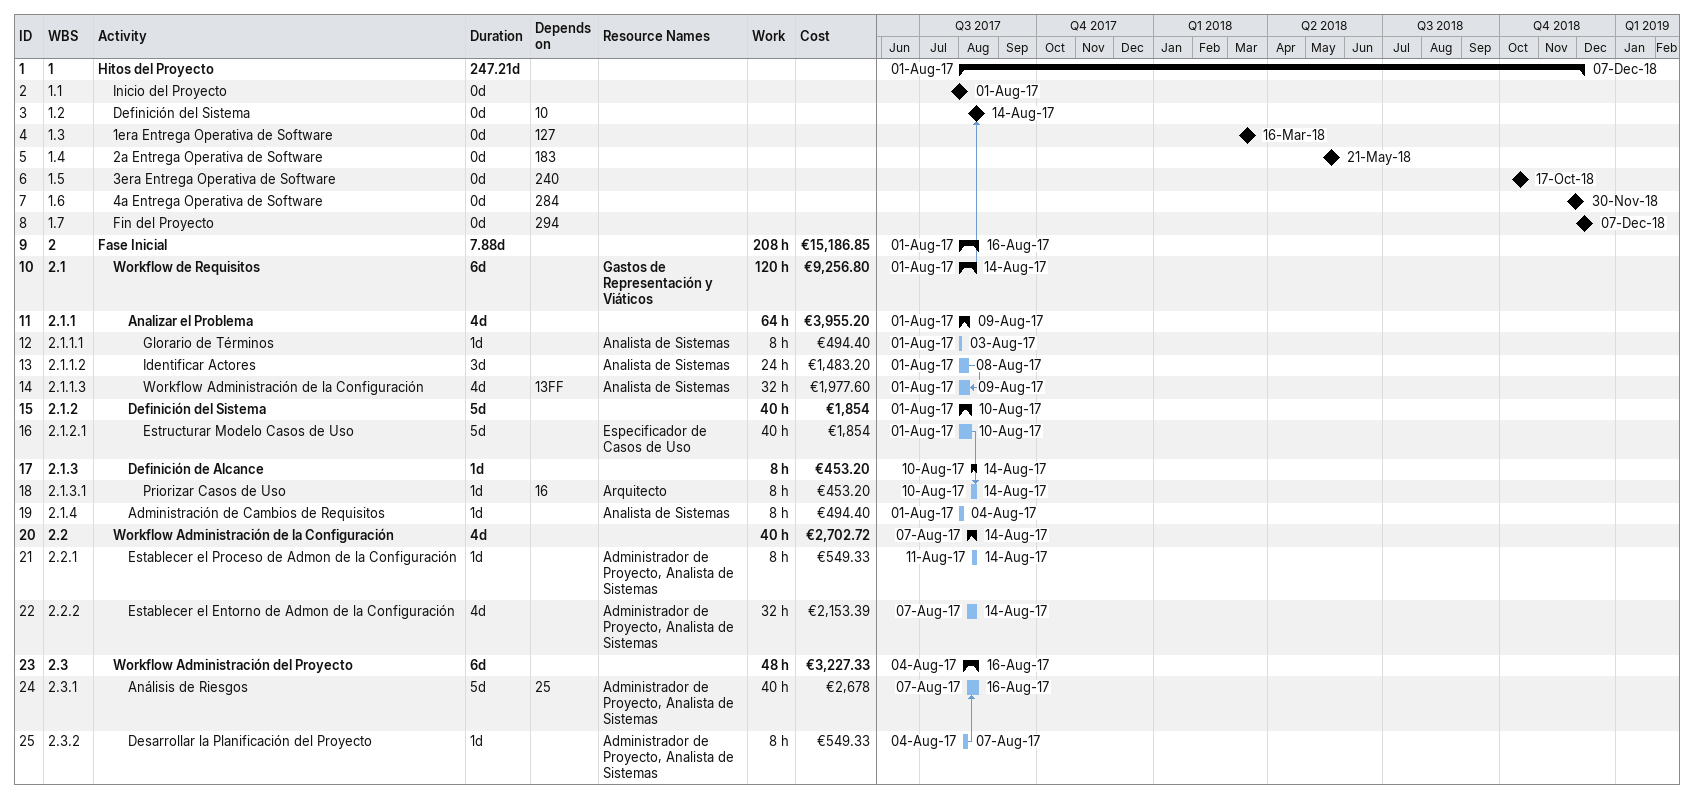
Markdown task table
| ID | WBS | Task | Duration | Start | Finish | Predecessors | Resources | Work (h) | Cost (€) |
|---|---|---|---|---|---|---|---|---|---|
| 1 | 1 | **Hitos del Proyecto** | 247.21d | 2017-08-01 | 2018-12-07 |  |  |  |  |
| 2 | 1.1 | Inicio del Proyecto | 0d | 2017-08-01 | 2017-08-01 |  |  |  |  |
| 3 | 1.2 | Definición del Sistema | 0d | 2017-08-14 | 2017-08-14 | 10 |  |  |  |
| 4 | 1.3 | 1era Entrega Operativa de Software | 0d | 2018-03-16 | 2018-03-16 | 127 |  |  |  |
| 5 | 1.4 | 2a Entrega Operativa de Software | 0d | 2018-05-21 | 2018-05-21 | 183 |  |  |  |
| 6 | 1.5 | 3era Entrega Operativa de Software | 0d | 2018-10-17 | 2018-10-17 | 240 |  |  |  |
| 7 | 1.6 | 4a Entrega Operativa de Software | 0d | 2018-11-30 | 2018-11-30 | 284 |  |  |  |
| 8 | 1.7 | Fin del Proyecto | 0d | 2018-12-07 | 2018-12-07 | 294 |  |  |  |
| 9 | 2 | **Fase Inicial** | 7.88d | 2017-08-01 | 2017-08-16 |  |  | 208 | 15186.85 |
| 10 | 2.1 | **Workflow de Requisitos** | 6d | 2017-08-01 | 2017-08-14 |  | Gastos de Representación y Viáticos | 120 | 9256.80 |
| 11 | 2.1.1 | **Analizar el Problema** | 4d | 2017-08-01 | 2017-08-09 |  |  | 64 | 3955.20 |
| 12 | 2.1.1.1 | Glorario de Términos | 1d | 2017-08-01 | 2017-08-03 |  | Analista de Sistemas | 8 | 494.40 |
| 13 | 2.1.1.2 | Identificar Actores | 3d | 2017-08-01 | 2017-08-08 |  | Analista de Sistemas | 24 | 1483.20 |
| 14 | 2.1.1.3 | Workflow Administración de la Configuración | 4d | 2017-08-01 | 2017-08-09 | 13FF | Analista de Sistemas | 32 | 1977.60 |
| 15 | 2.1.2 | **Definición del Sistema** | 5d | 2017-08-01 | 2017-08-10 |  |  | 40 | 1854 |
| 16 | 2.1.2.1 | Estructurar Modelo Casos de Uso | 5d | 2017-08-01 | 2017-08-10 |  | Especificador de Casos de Uso | 40 | 1854 |
| 17 | 2.1.3 | **Definición de Alcance** | 1d | 2017-08-10 | 2017-08-14 |  |  | 8 | 453.20 |
| 18 | 2.1.3.1 | Priorizar Casos de Uso | 1d | 2017-08-10 | 2017-08-14 | 16 | Arquitecto | 8 | 453.20 |
| 19 | 2.1.4 | Administración de Cambios de Requisitos | 1d | 2017-08-01 | 2017-08-04 |  | Analista de Sistemas | 8 | 494.40 |
| 20 | 2.2 | **Workflow Administración de la Configuración** | 4d | 2017-08-07 | 2017-08-14 |  |  | 40 | 2702.72 |
| 21 | 2.2.1 | Establecer el Proceso de Admon de la Configuración | 1d | 2017-08-11 | 2017-08-14 |  | Administrador de Proyecto, Analista de Sistemas | 8 | 549.33 |
| 22 | 2.2.2 | Establecer el Entorno de Admon de la Configuración | 4d | 2017-08-07 | 2017-08-14 |  | Administrador de Proyecto, Analista de Sistemas | 32 | 2153.39 |
| 23 | 2.3 | **Workflow Administración del Proyecto** | 6d | 2017-08-04 | 2017-08-16 |  |  | 48 | 3227.33 |
| 24 | 2.3.1 | Análisis de Riesgos | 5d | 2017-08-07 | 2017-08-16 | 25 | Administrador de Proyecto, Analista de Sistemas | 40 | 2678 |
| 25 | 2.3.2 | Desarrollar la Planificación del Proyecto | 1d | 2017-08-04 | 2017-08-07 |  | Administrador de Proyecto, Analista de Sistemas | 8 | 549.33 |
